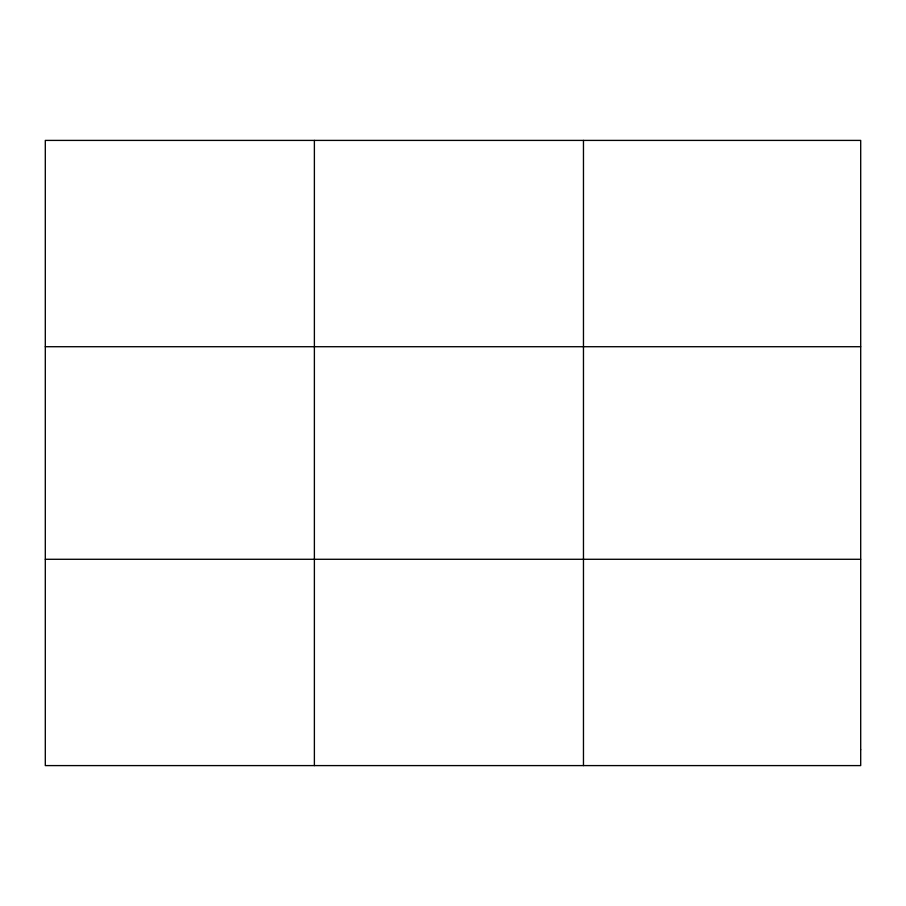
<?xml version="1.0" encoding="UTF-8"?>
<svg xmlns="http://www.w3.org/2000/svg" width="906" height="906" viewBox="0 0 906 906"><rect width="100%" height="100%" fill="white"/><g stroke="black" fill="none" stroke-linecap="round" stroke-linejoin="round"><path stroke-width="1.36" d="M314.382 140.407L314.382 765.593M583.464 140.407L583.464 765.593M45.3 346.715L860.7 346.715M45.3 559.285L860.7 559.285M860.7 749.726L860.7 765.593L45.3 765.593L45.3 140.407L860.7 140.407L860.7 749.726"/></g></svg>
